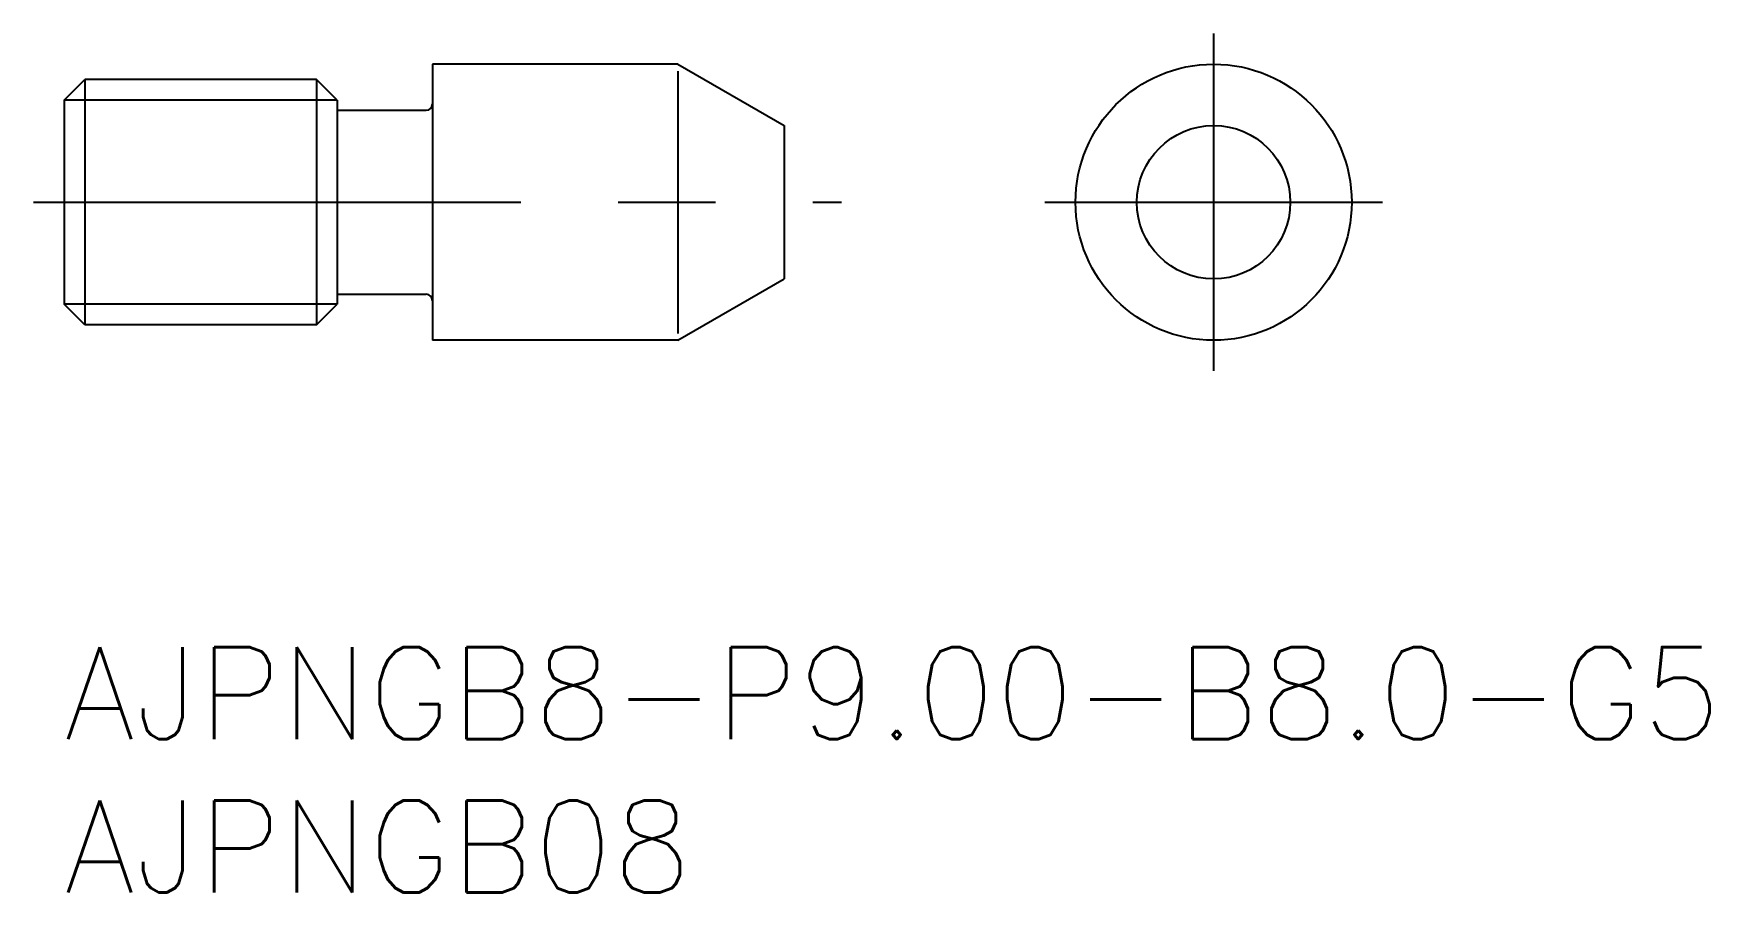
# Model space of a CAD drawing. Extents: x -1 to 53.6, y -8 to 20.
import ezdxf

# ---------------------------------------------------------------- set-up
doc = ezdxf.new("R2010")
doc.units = 0
doc.header["$LTSCALE"] = 0.5
doc.linetypes.add('CENTER', pattern=[50.8, 31.75, -6.35, 6.35, -6.35])
for name, color, linetype in [('MSM_CENTER', 1, 'CENTER'), ('MSM_CONTINUOUS', 7, 'CONTINUOUS'), ('MSM_NARROW', 5, 'CONTINUOUS'), ('MSM_PART_NUMBER', 7, 'CONTINUOUS')]:
    doc.layers.add(name, color=color, linetype=linetype)
doc.styles.get("Standard").update_dxf_attribs({"font": 'txt.shx', "height": 1.2, "bigfont": 'bigfont.shx'})

# ---------------------------------------------------------------- blocks, each defined once
blk = doc.blocks.new('*U16')
at = {"layer": 'MSM_PART_NUMBER'}
blk.add_text('AJPNGB8-P9.00-B8.0-G5', height=3, dxfattribs=at).set_placement((0, -3))
blk = doc.blocks.new('*U17')
at = {"layer": 'MSM_PART_NUMBER'}
blk.add_text('AJPNGB08', height=3, dxfattribs=at).set_placement((0, -8))

msp = doc.modelspace()

# ---------------------------------------------------------------- linework, layer by layer
at = {"layer": 'MSM_CENTER'}
for p, q in [((37.455, 20), (37.455, 9)), ((-1, 14.5), (25.33, 14.5)), ((31.955, 14.5), (42.955, 14.5))]:
    msp.add_line(p, q, dxfattribs=at)
at = {"layer": 'MSM_CONTINUOUS'}
for p, q in [((20, 19), (12, 19)), ((12, 19), (12, 10)), ((20, 19), (23.464, 17)), ((0, 17.823), (0.676, 18.5)), ((0.676, 18.5), (0.676, 10.5)), ((8.224, 18.5), (0.676, 18.5)), ((8.9, 17.823), (8.224, 18.5)), ((8.224, 18.5), (8.224, 10.5)), ((0, 17.823), (0, 11.176)), ((8.9, 17.823), (8.9, 11.176)), ((8.9, 17.5), (11.8, 17.5)), ((23.464, 17), (23.464, 12)), ((8.9, 11.5), (11.8, 11.5)), ((20, 10), (23.464, 12)), ((0.676, 10.5), (0, 11.176)), ((8.224, 10.5), (8.9, 11.176)), ((8.224, 10.5), (0.676, 10.5)), ((20, 10), (12, 10))]:
    msp.add_line(p, q, dxfattribs=at)
for radius in [4.5, 2.5]:
    msp.add_circle((37.455, 14.5), radius, dxfattribs=at)
for centre, start, end in [((11.8, 17.7), 270, 0), ((11.8, 11.3), 0, 90)]:
    msp.add_arc(centre, 0.2, start, end, dxfattribs=at)
at = {"layer": 'MSM_NARROW'}
for p, q in [((20, 18.775), (20, 10.225)), ((8.9, 17.823), (0, 17.823)), ((8.9, 11.176), (0, 11.176))]:
    msp.add_line(p, q, dxfattribs=at)

# ---------------------------------------------------------------- block references
at = {"layer": 'MSM_CONTINUOUS'}
for name in ['*U16', '*U17']:
    msp.add_blockref(name, (0, 0), dxfattribs=at)

doc.saveas('drawing.dxf')
